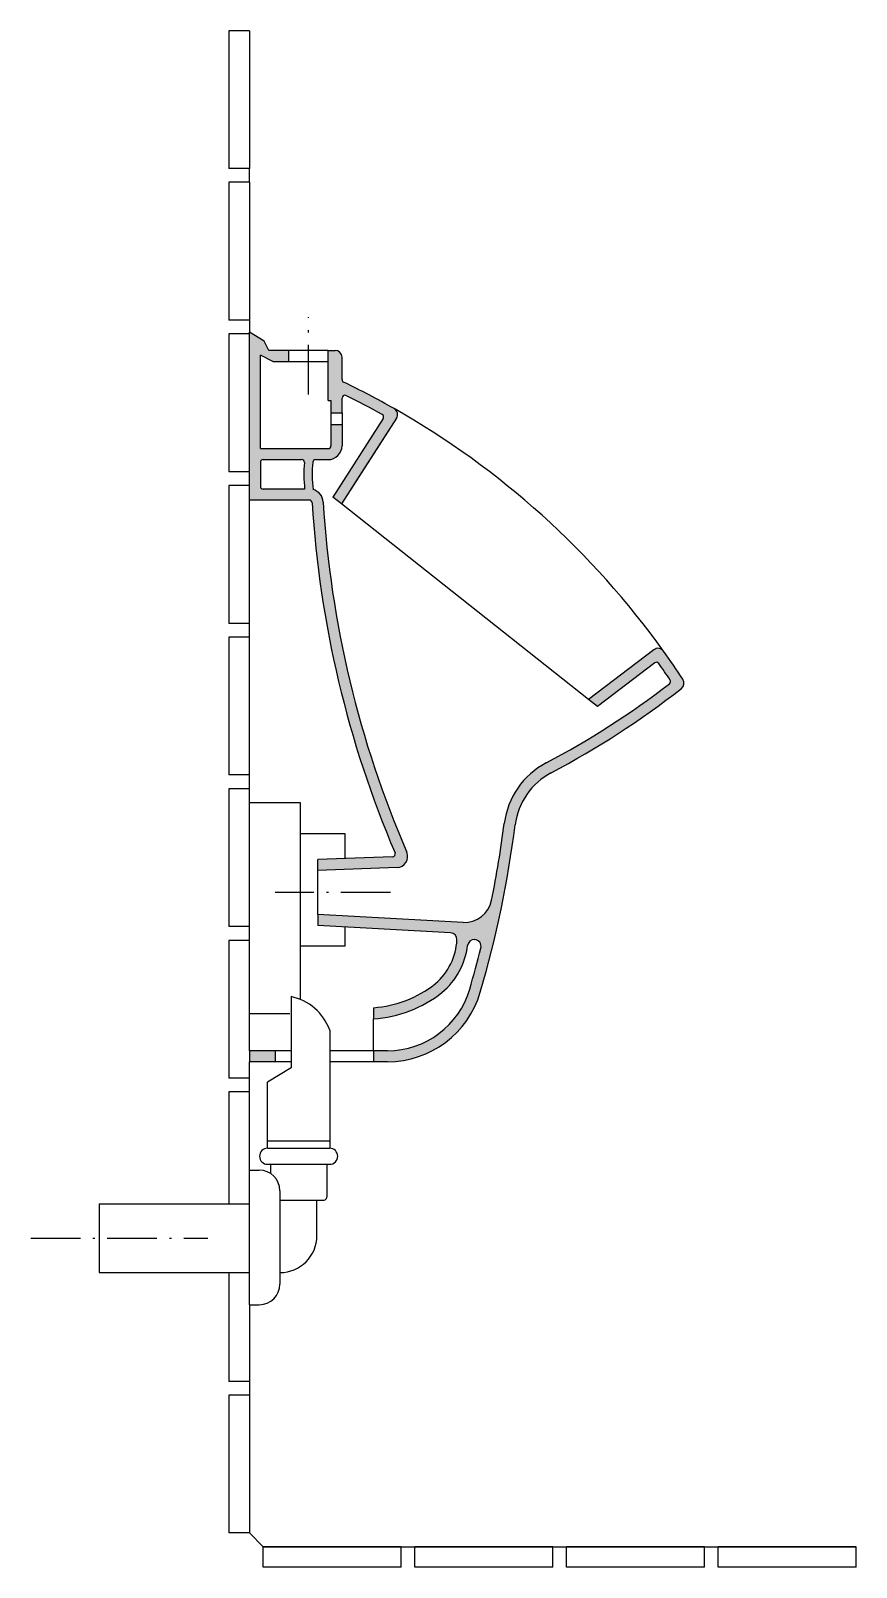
# Model space of a CAD drawing. Header units: millimetres. Extents: x -169 to 430, y -15 to 1100.
import ezdxf

# ---------------------------------------------------------------- set-up
doc = ezdxf.new("R2010")
doc.units = ezdxf.units.MM
doc.linetypes.add('ACAD_ISO10W100', pattern=[18.5, 12, -3, 0.5, -3])
doc.layers.add('ceco.net 354', color=7, linetype='Continuous')

msp = doc.modelspace()

# ---------------------------------------------------------------- hatches: boundary and pattern name
at = {"layer": 'ceco.net 354'}
h = msp.add_hatch(color=256, dxfattribs=at)
edge = h.paths.add_edge_path()
edge.add_line((39.71497456625002, 490.7478240956607), (39.71497456625002, 498.7529245105879))
edge.add_line((39.71497456625002, 498.7529245105879), (93.8508170575733, 500.6863474567062))
edge.add_arc((93.77943399655123, 502.6850731654013), 2, 272.0454084889114, 383.1282098214951)
edge.add_arc((799.2336878544302, 803.9974229973914), 765.1080995840505, 183.4813402062819, 203.1282098214951, ccw=False)
edge.add_arc((33.541188491301, 757.4159581588974), 2, 3.48134020628197, 90)
edge.add_line((33.541188491301, 759.4159581588974), (-10, 759.4159581588974))
edge.add_line((-10, 759.4159581588974), (-10, 881.2606914353764))
edge.add_line((-10, 881.2606914353764), (0.6707982524094405, 874.8582124839295))
edge.add_line((0.6707982524094405, 874.8582124839295), (4.072309443650738, 868.0551901014442))
edge.add_line((4.072309443650738, 868.0551901014442), (18.65320139205505, 868.0551901014442))
edge.add_line((18.65320139205505, 868.0551901014442), (18.65320139205505, 860.0551901014442))
edge.add_line((18.65320139205505, 860.0551901014442), (7.02240547378824, 860.0551901014442))
edge.add_line((7.02240547378824, 860.0551901014442), (-2, 864.6472682948552))
edge.add_line((-2, 864.6472682948552), (-2, 796.7832410212495))
edge.add_line((-2, 796.7832410212495), (47.15145417874737, 796.7832410212495))
edge.add_arc((47.15145417874737, 798.7832410212495), 2, 270, 360)
edge.add_line((49.15145417874737, 798.7832410212495), (49.15145417874737, 814.2832410212495))
edge.add_line((49.15145417874737, 814.2832410212495), (57.15145417875101, 814.2832410212495))
edge.add_line((57.15145417875101, 814.2832410212495), (57.15145417875101, 798.7832410212486))
edge.add_arc((47.15145417874737, 798.7832410212486), 10, -90, 0, ccw=False)
edge.add_line((47.15145417874737, 788.7832410212486), (37.92755468658288, 788.7832410212495))
edge.add_arc((37.92755468658288, 786.7832410212495), 2, 90, 174.4044437589846)
edge.add_arc((127.5457917782478, 778.0031134474993), 92.0473156714233, 174.4044437589846, 186.8217611636103)
edge.add_arc((33.541188491301, 757.4159581588974), 10, 3.4813402062820273, 74.87688624395543, ccw=False)
edge.add_arc((799.2336878544302, 803.9974229973914), 757.1080995840505, 183.481340206282, 203.3466277483273)
edge.add_arc((96.76944188225752, 500.7905840575877), 8, -87.95459151108872, 23.34662774825881, ccw=False)
edge.add_line((97.05497412635668, 492.7956812228076), (39.71497456625002, 490.7478240956607))
edge = h.paths.add_edge_path(flags=16)
edge.add_arc((27.88449170221065, 786.7832410212495), 2, 354.9652597234283, 450)
edge.add_line((27.88449170221065, 788.7832410212495), (0, 788.7832410212495))
edge.add_arc((0, 786.7832410212495), 2, 90, 180)
edge.add_line((-2, 786.7832410212495), (-2, 769.4159581588974))
edge.add_arc((0, 769.4159581588974), 2, 180, 270)
edge.add_line((0, 767.4159581588974), (30.07175291011299, 767.4159581588974))
edge.add_arc((127.5457917782478, 778.0031134474993), 98.04731567142332, 174.9652597234283, 186.1988880867218, ccw=False)
for points in [[(47.15145417874737, 868.0551901014442), (52.15145417874737, 868.0551901014442, -0.4142135623730951), (57.15145417875101, 863.0551901014442), (57.15145417875101, 846.8515666391941, 0.2879299656825763), (58.28258820389601, 845.0501583240857, -0.01687247327409), (94.8910293671106, 825.8445752325351, -0.4302516435540231), (96.62601829234336, 818.7939911992426), (56.68447929950344, 756.6627083214871), (50.38168470462551, 761.6524207090979), (87.02890527973432, 818.6592082703755, 0.4328502109940408), (86.31963662748967, 821.4880354352499, 0.0122745096886039), (60.0376191337491, 835.2906198856581, 0.5560256129342603), (57.15145417875101, 833.4976581815126), (57.15145417875101, 822.7604349387493), (49.15145417874737, 822.7604349387493), (49.15145417874737, 831.7832410212495), (47.15145417874737, 831.7832410212495)], [(8.587130130625155, 351.9401541742782), (-10, 351.9401541742782), (-10, 359.9401541742782), (8.587130130625155, 359.9401541742782)]]:
    msp.add_hatch(color=256, dxfattribs=at).paths.add_polyline_path(points)
h = msp.add_hatch(color=256, dxfattribs=at)
edge = h.paths.add_edge_path()
edge.add_arc((293.4035449495423, 627.7786487867479), 2, 307.532371105406, 393.7218405416589)
edge.add_arc((-207.9019458779148, 293.1732901701616), 604.7171319522035, 33.72184054161555, 35.1031161749826)
edge.add_arc((285.1920557500998, 639.7656252082616), 2, 35.1031161749826, 127.3493490447005)
edge.add_line((283.9787091113976, 641.3555277003506), (242.4086913415013, 609.6310404549031))
edge.add_line((242.4086913415013, 609.6310404549031), (235.9362503448247, 614.7550562439383))
edge.add_line((235.9362503448247, 614.7550562439383), (283.2413489476239, 650.8563157039671))
edge.add_arc((286.2747155443722, 646.8815594737416), 5, 35.59329450197771, 127.34934904470049, ccw=False)
edge.add_arc((-207.9019458779148, 293.1732901701616), 612.7171319522035, 33.28228596165121, 35.59329450197771, ccw=False)
edge.add_arc((300.135636538329, 626.6668093288872), 5, -52.048565236035074, 33.28228596165121, ccw=False)
edge.add_arc((-91.80560094576504, 1129.206144385371), 642.3097495877297, 297.9160568089822, 307.9514347639649, ccw=False)
edge.add_arc((232.3182233439729, 517.4573921169076), 50, 117.9160568089822, 172.7185222764262)
edge.add_arc((-604.0540911678727, 624.3243529802048), 793.1721033134684, 343.74837736727443, 352.71852227642626, ccw=False)
edge.add_arc((90.22145001481113, 421.9401541742782), 70, 270, 343.74837736727443, ccw=False)
edge.add_line((90.22145001481113, 351.9401541742782), (80.02441340374935, 351.9401541742782))
edge.add_line((80.02441340374935, 351.9401541742782), (80.02441340374935, 359.9401541742782))
edge.add_line((80.02441340374935, 359.9401541742782), (90.22145001481113, 359.9401541742782))
edge.add_arc((90.22145001481113, 421.9401541742782), 62, 270, 343.7483773672744)
edge.add_arc((-604.0540911678727, 624.3243529802048), 785.1721033134684, 343.7483773672744, 346.0008473301829)
edge.add_arc((152.9463575841946, 435.5948338854769), 5, 346.0008473301829, 446.8492835868516)
edge.add_line((153.2211709081275, 440.5872759369176), (153.4179963004863, 440.57644151165))
edge.add_arc((153.1431829765534, 435.5839994602093), 5, 86.84928358664348, 172.9720337823277)
edge.add_arc((95.68321011335865, 442.6513291525353), 52.89296723503118, 309.9430941954733, 352.9895995840737, ccw=False)
edge.add_arc((74.43828177757678, 472.0823509379779), 89.13516581044212, 273.5931009402599, 308.2668398185896, ccw=False)
edge.add_line((80.02441340374935, 383.1223997379566), (80.02441340374935, 391.1397152967838))
edge.add_arc((74.43828177757678, 472.0823509379779), 81.13516581044215, 273.9479203311094, 308.2668398185895)
edge.add_arc((118.4940495126393, 416.2316468765839), 10, 308.2668398185895, 310.8837371849335)
edge.add_arc((95.59854428781546, 442.6781055027941), 44.98027063028103, 310.8837371849335, 356.9631063336425)
edge.add_arc((135.5226677362807, 440.559991591238), 5, 356.9631063336425, 446.8492835868516)
edge.add_line((135.79748106021, 445.5524336426779), (39.71497456625002, 450.8413789542728))
edge.add_line((39.71497456625002, 450.8413789542728), (39.71497456625002, 458.8534899788683))
edge.add_line((39.71497456625002, 458.8534899788683), (144.9127456974784, 453.0627869808195))
edge.add_arc((146.0119989932064, 473.0325551865799), 20, 266.8492835868516, 348.5961871425307)
edge.add_arc((-604.0540911678727, 624.3243529802048), 785.1721033134684, 348.5961871425307, 352.7185222764262)
edge.add_arc((232.3182233439729, 517.4573921169076), 58, 117.9160568089822, 172.7185222764262, ccw=False)
edge.add_arc((-91.80560094576504, 1129.206144385371), 634.3097495877297, 297.9160568089822, 307.532371105406)

# ---------------------------------------------------------------- linework, layer by layer
at = {"layer": 'ceco.net 354', "linetype": 'Continuous'}
for p, q in [((-24.89485793573112, 1100), (-24.89485793573112, 999.9999999999991)), ((-10, 1100), (-24.89485793573112, 1100)), ((-10, 1100), (-10, 999.9999999999991)), ((-10, 999.9999999999991), (-24.89485793573112, 999.9999999999991)), ((-10, 989.9999999999991), (-10, 999.9999999999991)), ((-10, 989.9999999999991), (-24.89485793573112, 989.9999999999991)), ((-24.89485793573112, 989.9999999999991), (-24.89485793573112, 889.9999999999982)), ((-10, 989.9999999999991), (-10, 881.2606914353755)), ((-10, 889.9999999999982), (-24.89485793573112, 889.9999999999982)), ((-10, 879.9999999999982), (-24.89485793573112, 879.9999999999982)), ((-24.89485793573112, 879.9999999999982), (-24.89485793573112, 779.9999999999973)), ((-10, 779.9999999999973), (-24.89485793573112, 779.9999999999973)), ((-10, 769.9999999999973), (-24.89485793573112, 769.9999999999973)), ((-24.89485793573112, 769.9999999999973), (-24.89485793573112, 669.9999999999964)), ((-10, 669.9999999999964), (-24.89485793573112, 669.9999999999964)), ((-10, 659.9999999999964), (-24.89485793573112, 659.9999999999964)), ((-24.89485793573112, 659.9999999999964), (-24.89485793573112, 559.9999999999955)), ((-10, 559.9999999999955), (-24.89485793573112, 559.9999999999955)), ((-10, 549.9999999999955), (-24.89485793573112, 549.9999999999955)), ((-24.89485793573112, 549.9999999999955), (-24.89485793573112, 449.9999999999945)), ((-10, 449.9999999999945), (-24.89485793573112, 449.9999999999945)), ((-10, 439.9999999999945), (-24.89485793573112, 439.9999999999945)), ((-24.89485793573112, 439.9999999999945), (-24.89485793573112, 339.9999999999936)), ((-10, 339.9999999999936), (-24.89485793573112, 339.9999999999936)), ((-10, 329.9999999999936), (-24.89485793573112, 329.9999999999936)), ((-24.89485793573112, 329.9999999999936), (-24.89485793573112, 248.8872463299213)), ((-24.89485793573203, 198.8872463299213), (-24.89485793573112, 120)), ((-10, 175.5842160268894), (-10, 10)), ((-10, 120), (-24.89485793573112, 120)), ((-24.89485793573112, 110), (-24.89485793573112, 10)), ((-10, 110), (-24.89485793573112, 110)), ((-10, 110), (-10, 10)), ((-10, 10), (-24.89485793573112, 10)), ((0, 0), (-10, 10)), ((0, 0), (430, 0)), ((100, 0), (0, 0)), ((0, -14.89485793572931), (0, 0)), ((100, -14.89485793572931), (100, 0)), ((210, 0), (110, 0)), ((110, -14.89485793572931), (110, 0)), ((210, -14.89485793572931), (210, 0)), ((320, 0), (220, 0)), ((220, -14.89485793572931), (220, 0)), ((320, -14.89485793572931), (320, 0)), ((430, 0), (330, 0)), ((330, -14.89485793572931), (330, 0)), ((430, -14.89485793572931), (430, 0)), ((100, -14.89485793572931), (0, -14.89485793572931)), ((210, -14.89485793572931), (110, -14.89485793572931)), ((320, -14.89485793572931), (220, -14.89485793572931)), ((430, -14.89485793572931), (330, -14.89485793572931))]:
    msp.add_line(p, q, dxfattribs=at)
at = {"layer": 'ceco.net 354', "linetype": 'ACAD_ISO10W100', "ltscale": 3}
for p, q in [((32.90232778540303, 836.1381966455365), (32.90232778540303, 892.0512582154151)), ((92.32556840810867, 474.8006570372645), (8.776478071224119, 474.8006570372645)), ((-168.5193344871841, 223.8872463299213), (-40.22613458893102, 223.8872463299213))]:
    msp.add_line(p, q, dxfattribs=at)
at = {"layer": 'ceco.net 354'}
for p, q in [((-10, 759.4159581588974), (-10, 881.2606914353764)), ((0.6707982524094405, 874.8582124839295), (-10, 881.2606914353764)), ((4.072309443650738, 868.0551901014442), (0.6707982524094405, 874.8582124839295)), ((-2, 796.7832410212495), (-2, 864.6472682948552)), ((7.02240547378824, 860.0551901014442), (-2, 864.6472682948552)), ((18.65320139205505, 868.0551901014442), (4.072309443650738, 868.0551901014442)), ((7.02240547378824, 860.0551901014442), (18.65320139205505, 860.0551901014442)), ((47.15145417874737, 868.0551901014442), (18.65320139205505, 868.0551901014442)), ((18.65320139205505, 860.0551901014442), (18.65320139205505, 868.0551901014442)), ((18.65320139205505, 860.0551901014442), (47.15145417874737, 860.0551901014442)), ((47.15145417874737, 831.7832410212495), (47.15145417874737, 868.0551901014442)), ((47.15145417874737, 868.0551901014442), (52.15145417874737, 868.0551901014442)), ((57.15145417875101, 846.8515666391941), (57.15145417875101, 863.0551901014442)), ((47.15145417874737, 831.7832410212495), (49.15145417874737, 831.7832410212495)), ((49.15145417874737, 831.7832410212495), (49.15145417874737, 822.7604349387493)), ((57.15145417875101, 822.7604349387493), (57.15145417875101, 833.4976581815126)), ((49.15145417874737, 822.7604349387493), (57.15145417875101, 822.7604349387493)), ((49.15145417874737, 822.7604349387493), (49.15145417874737, 814.2832410212495)), ((49.15145417874737, 814.2832410212495), (49.15145417874737, 798.7832410212495)), ((49.15145417874737, 814.2832410212495), (57.15145417875101, 814.2832410212495)), ((87.02890527973432, 818.6592082703755), (50.38168470462551, 761.652420709097)), ((96.62601829234336, 818.7939911992426), (56.6844792994998, 756.662708321488)), ((57.15145417875101, 822.7604349387493), (57.15145417875101, 814.2832410212495)), ((57.15145417875101, 814.2832410212495), (57.15145417875101, 798.7832410212486)), ((91.45101507275467, 810.7439861909952), (63.50753495235767, 767.2763504481563)), ((-2, 796.7832410212495), (47.15145417874737, 796.7832410212495)), ((-2, 786.7832410212495), (-2, 769.4159581588974)), ((0, 788.7832410212495), (27.88449170221065, 788.7832410212495)), ((37.92755468658288, 788.7832410212495), (47.15145417874737, 788.7832410212486)), ((-10, 539.6985977687491), (-10, 759.4159581588974)), ((33.541188491301, 759.4159581588974), (-10, 759.4159581588974)), ((30.07175291011299, 767.4159581588974), (0, 767.4159581588974)), ((56.6844792994998, 756.662708321488), (50.38168470462551, 761.652420709097)), ((235.9362503448247, 614.7550562439383), (56.6844792994998, 756.662708321488)), ((283.2413489476239, 650.8563157039671), (235.9362503448247, 614.7550562439383)), ((283.9787091113976, 641.3555277003506), (242.4086913415013, 609.6310404549031)), ((242.4086913415013, 609.6310404549031), (235.9362503448247, 614.7550562439383)), ((-10, 359.9401541742782), (-10, 539.6985977687491)), ((27.17426026125031, 539.6985977687491), (-10, 539.6985977687491)), ((27.17426026125031, 397.0101137453012), (27.17426026125031, 539.6985977687491)), ((59.42181133124905, 517.304465081249), (27.17426026125031, 517.304465081249)), ((59.42181133124905, 499.4567401093373), (59.42181133124905, 517.304465081249)), ((93.8508170575733, 500.6863474567062), (39.71497456625002, 498.7529245105879)), ((39.71497456625002, 490.7478240956607), (39.71497456625002, 498.7529245105879)), ((97.05497412635668, 492.7956812228076), (39.71497456625002, 490.7478240956607)), ((39.71497456625002, 458.8534899788683), (39.71497456625002, 490.7478240956607)), ((144.9127456974784, 453.0627869808195), (39.71497456625002, 458.8534899788683)), ((39.71497456625002, 458.8534899788683), (39.71497456625002, 450.8413789542728)), ((135.79748106021, 445.5524336426779), (39.71497456625002, 450.8413789542728)), ((59.42181133124905, 435.789822098749), (59.42181133124905, 449.7565989488594)), ((59.42181133124905, 435.789822098749), (27.17426026125031, 435.789822098749)), ((153.2211709081275, 440.5872759369176), (153.4179963004863, 440.57644151165)), ((20.17373488293015, 399.2202779305226), (20.17373488293015, 347.5185594612349)), ((80.02441340374935, 391.1397152967838), (80.02441340374935, 383.1223997379566)), ((19.2797954889902, 386.5539129965891), (-10, 386.5539129965891)), ((80.02441340374935, 359.9401541742782), (80.02441340374935, 383.1223997379566)), ((48.21646171059547, 374.9327008753771), (48.21646171059547, 289.1145190571942)), ((-10, 359.9401541742782), (-10, 351.9401541742782)), ((8.587130130625155, 359.9401541742782), (-10, 359.9401541742782)), ((8.587130130625155, 359.9401541742782), (8.587130130625155, 351.9401541742782)), ((20.17373488293015, 359.9401541742782), (8.587130130625155, 359.9401541742782)), ((80.02441340374935, 359.9401541742782), (48.21646171059547, 359.9401541742782)), ((90.22145001481113, 359.9401541742782), (80.02441340374935, 359.9401541742782)), ((80.02441340374935, 359.9401541742782), (80.02441340374935, 351.9401541742782)), ((-10, 175.5842160268903), (-10, 351.9401541742782)), ((8.587130130625155, 351.9401541742782), (-10, 351.9401541742782)), ((20.17373488293015, 347.5185594612349), (3.188886398078466, 337.0041294468047)), ((20.17373488293015, 351.9401541742773), (8.587130130625155, 351.9401541742773)), ((80.02441340374935, 351.9401541742782), (48.21646171059547, 351.9401541742773)), ((90.22145001481113, 351.9401541742782), (80.02441340374935, 351.9401541742782)), ((3.188886398082104, 289.1145190571942), (3.188886398078466, 337.0041294468047)), ((3.188886398078466, 294.4781554208312), (48.21646171059547, 294.4781554208312)), ((3.188886398082104, 289.1145190571942), (48.21646171059547, 289.1145190571942)), ((-10, 273.2768313162287), (-2.87171966252572, 273.2768313162287)), ((3.188886398082104, 277.4933069359822), (48.21646171059547, 277.4933069359822)), ((5.370167707522342, 277.4933069359822), (5.370167707522342, 270.809639963114)), ((46.09797730717037, 277.4933069359822), (46.09797730717037, 253.5690645117393)), ((12.12828033747428, 258.2768313162287), (12.12828033747428, 190.5842160268903)), ((-118.8354848612507, 248.8872463299213), (-10, 248.8872463299213)), ((-118.8354848612507, 248.8872463299213), (-118.8354848612507, 198.8872463299213)), ((12.12828033747428, 251.5690645117393), (44.09797730717037, 251.5690645117393)), ((38.96751602162112, 225.7264820140699), (38.96751602162112, 251.5690645117393)), ((-118.8354848612507, 198.8872463299213), (-10, 198.8872463299213)), ((-10, 175.5842160268903), (-2.87171966252572, 175.5842160268903))]:
    msp.add_line(p, q, dxfattribs=at)
for centre, radius, start, end in [((52.15145417874737, 863.0551901014442), 5, 0, 90), ((59.15145417874737, 846.8515666391941), 2, 180, 244.2507805230027), ((-207.9019458779148, 293.1732901701616), 612.7171319522035, 60.38426136818534, 64.25078052300273), ((59.15145417874737, 833.4976581815126), 2, 63.69927864948971, 180), ((-207.9019458779148, 293.1732901701616), 604.7171319522035, 60.88630951156459, 63.69927864948971), ((-207.9019458779148, 293.1732901701616), 612.7171319522035, 35.59329450197765, 60.38426136818534), ((92.42012591546154, 821.4977791558103), 5, 327.2647737279237, 60.38426136818534), ((85.34654832898013, 819.7407234530028), 2, 327.2647737279237, 60.88630951156459), ((47.15145417874737, 798.7832410212486), 10, 270, 0), ((47.15145417874737, 798.7832410212495), 2, 270, 0), ((0, 786.7832410212495), 2, 90, 180), ((27.88449170221065, 786.7832410212495), 2, 354.9652597234283, 90), ((127.5457917782478, 778.0031134474993), 98.04731567142332, 174.9652597234283, 186.1988880867218), ((127.5457917782478, 778.0031134474993), 92.0473156714233, 174.4044437589846, 186.8217611636103), ((37.92755468658288, 786.7832410212495), 2, 90, 174.4044437589846), ((0, 769.4159581588974), 2, 180, 270), ((33.541188491301, 757.4159581588974), 2, 3.481340206281971, 90), ((33.541188491301, 757.4159581588974), 10, 3.481340206281971, 74.87688624395538), ((799.2336878544302, 803.9974229973914), 765.1080995840505, 183.481340206282, 203.1282098214951), ((799.2336878544302, 803.9974229973914), 757.1080995840505, 183.481340206282, 203.3466277483273), ((286.2747155443722, 646.8815594737416), 5, 35.59329450197765, 127.3493490447005), ((-207.9019458779148, 293.1732901701616), 612.7171319522035, 33.28228596165115, 35.59329450197765), ((285.1920557500998, 639.7656252082616), 2, 35.1031161749826, 127.3493490447005), ((-207.9019458779148, 293.1732901701616), 604.7171319522035, 33.72184054161554, 35.1031161749826), ((-91.80560094576504, 1129.206144385371), 634.3097495877297, 297.9160568089822, 307.532371105406), ((293.4035449495423, 627.7786487867479), 2, 307.532371105406, 33.72184054165889), ((300.135636538329, 626.6668093288872), 5, 307.9514347639649, 33.28228596165115), ((-91.80560094576504, 1129.206144385371), 642.3097495877297, 297.9160568089822, 307.9514347639649), ((232.3182233439729, 517.4573921169076), 58, 117.9160568089822, 172.7185222764262), ((232.3182233439729, 517.4573921169076), 50, 117.9160568089822, 172.7185222764262), ((-604.0540911678727, 624.3243529802048), 785.1721033134684, 348.5961871425307, 352.7185222764262), ((-604.0540911678727, 624.3243529802048), 793.1721033134684, 343.7483773672744, 352.7185222764262), ((93.77943399655123, 502.6850731654013), 2, 272.0454084889114, 23.12820982149512), ((96.76944188225752, 500.7905840575877), 8, 272.0454084889114, 23.34662774825877), ((146.0119989932064, 473.0325551865799), 20, 266.8492835868516, 348.5961871425307), ((95.59854428781546, 442.6781055027941), 44.98027063028103, 310.8837371849335, 356.9631063336425), ((95.68321011335865, 442.6513291525353), 52.89296723503118, 309.9430941954733, 352.9895995840737), ((135.5226677362807, 440.559991591238), 5, 356.9631063336425, 86.84928358685161), ((153.1431829765534, 435.5839994602093), 5, 86.84928358664348, 172.9720337823277), ((152.9463575841946, 435.5948338854769), 5, 346.0008473301829, 86.84928358685161), ((-604.0540911678727, 624.3243529802048), 785.1721033134684, 343.7483773672744, 346.0008473301829), ((74.43828177757678, 472.0823509379779), 81.13516581044215, 273.9479203311094, 308.2668398185895), ((74.43828177757678, 472.0823509379779), 89.13516581044212, 273.5931009402599, 308.2668398185895), ((90.22145001481113, 421.9401541742782), 62, 270, 343.7483773672744), ((90.22145001481113, 421.9401541742782), 70, 270, 343.7483773672744), ((118.4940495126393, 416.2316468765839), 10, 308.2668398185895, 310.8837371849335), ((12.15453947771312, 361.6281966939514), 38.4378988323235, 20.2507813102523, 77.95807881550462), ((3.188886398082104, 283.3039129965882), 5.810606060606117, 90, 270), ((48.21646171059547, 283.3039129965882), 5.810606060606117, 270, 90), ((-2.87171966252572, 258.2768313162287), 15, 0, 90), ((44.09797730717037, 253.5690645117393), 2, 270, 0), ((12.12828033747428, 225.726482014069), 26.83923568414821, 270, 0), ((-2.87171966252572, 190.5842160268903), 15, 270, 0)]:
    msp.add_arc(centre, radius, start, end, dxfattribs=at)

doc.saveas('drawing.dxf')
